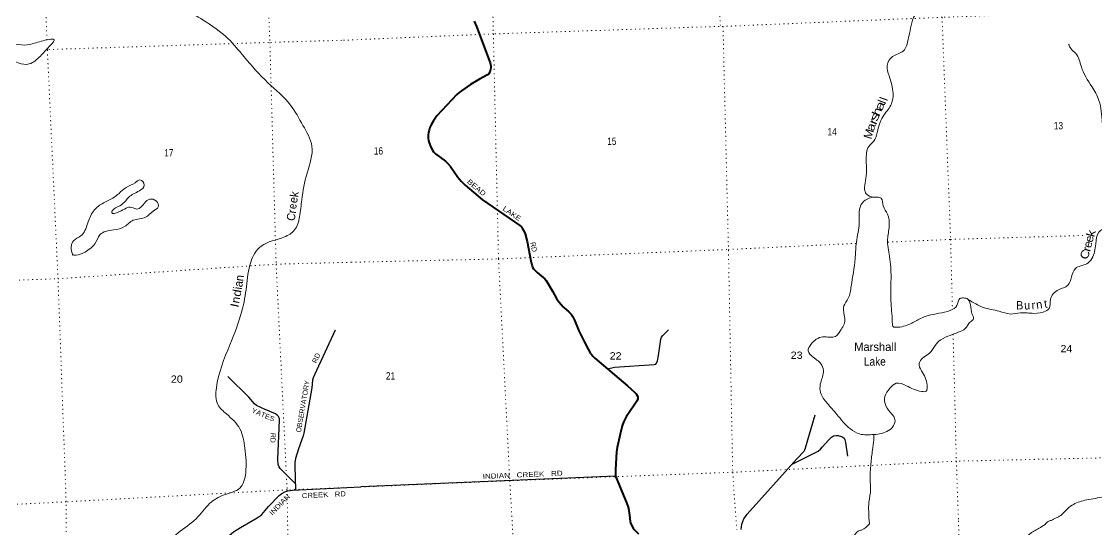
# Model space of a CAD drawing. Header units: feet. Extents: x 733631 to 986127, y 195788 to 388968.
# Drawn here: x 943227 to 968975, y 296147 to 308311 of the extents above; entities that cross this region are included whole.
import ezdxf
from ezdxf.enums import TextEntityAlignment as Align

# ---------------------------------------------------------------- set-up
doc = ezdxf.new("R2010")
doc.units = ezdxf.units.FT
doc.header["$LTSCALE"] = 70
doc.linetypes.add('DOTTED', pattern=[1.5, 0.3, -1.2])
for name, color, linetype, lineweight in [('26', 7, 'Continuous', 40), ('29', 7, 'Continuous', 25), ('39', 7, 'Continuous', 13), ('7', 7, 'DOTTED', 13)]:
    doc.layers.add(name, color=color, linetype=linetype, lineweight=lineweight)
for name, color, linetype in [('27', 7, 'Continuous'), ('30', 7, 'Continuous'), ('41', 7, 'Continuous')]:
    doc.layers.add(name, color=color, linetype=linetype)

msp = doc.modelspace()

# ---------------------------------------------------------------- linework, layer by layer
at = {"layer": '26'}
for points in [[(954066.15, 308318.67), (954125.24, 308189.46), (954451.17, 307319.03), (954462.28, 307284.73), (954467.66, 307240.79), (954467.66, 307205.82), (954463.24, 307161.9), (954455.11, 307128.7), (954442.56, 307093.72), (954421.06, 307060.55), (954389.52, 307031.79), (954197.76, 306927.46), (953984.69, 306800.09), (953766.84, 306654.33), (953711.28, 306611.28), (953654.73, 306563.19), (953177.94, 306049.92), (953094.69, 305932.46), (953040.92, 305840.11), (953010.97, 305772.79), (952988.94, 305710.98), (952976.4, 305650.89), (952969.23, 305589.02), (952970.55, 305510.61), (952976.39, 305460.8), (952990.74, 305404.29), (953005.07, 305362.15), (953029.04, 305300.71), (953067.81, 305230.32), (953096.49, 305192.66), (953143.95, 305145.5), (953380.86, 304966.68), (953411.94, 304938), (953440.62, 304908.4), (953498.72, 304839.86), (953678.1, 304582.06), (953756.08, 304488.74), (953850.83, 304392.7), (954272.01, 304039.1), (955165.38, 303422.75), (955200.74, 303390.24), (955220.45, 303365.13), (955258.83, 303301.06), (955286.77, 303225.24), (955337.38, 303041.42), (955435.28, 302540.06), (955455.25, 302462.12), (955466.01, 302429.83), (955491.45, 302390.68), (955526.95, 302347.33), (955579.71, 302299.11), (955720.53, 302184.13), (955759.03, 302148.38), (955790.43, 302107.01), (955947.79, 301856.59), (956039.57, 301679.26), (956071.53, 301628.99), (956104.1, 301589.59), (956204.47, 301479.3), (956219.07, 301464.92), (956337.1, 301355.55), (956388.63, 301305.74), (956410.59, 301282.01), (956426.72, 301255.11), (956475.02, 301157.52), (956579.54, 300904.93), (956704.52, 300645.05), (956795.95, 300461.5), (956856.54, 300363.97), (956885.57, 300326.99), (956910.67, 300300.09), (956961.77, 300250.82), (957742, 299584.74)], [(957742, 299584.74), (957913.08, 299438.69), (957950.25, 299396.19), (957976.94, 299352.24), (957987.89, 299313.69), (957986.09, 299285), (957980.72, 299259.89), (957963.82, 299220.41), (957750.1, 298899.06), (957720.81, 298857.25), (957690.34, 298808.83), (957646.22, 298713.24), (957615.06, 298627.69), (957566.43, 298425.31), (957494.97, 298109.37), (957479.42, 298009.81), (957455.26, 297586.62), (957457.56, 297421.03)], [(957457.56, 297421.03), (957728.81, 296766.71), (957750.41, 296703.73), (957763.44, 296652.87), (957785.82, 296490.08), (957809.56, 296341.45), (957816.95, 296309.43), (957838.23, 296248.18), (957876.38, 296180.38), (957900.97, 296144.16), (958002.98, 296041.61)]]:
    msp.add_lwpolyline(points, dxfattribs=at)
at = {"layer": '29'}
msp.add_line((957457.56, 297421.03), (951352.45, 297164.56), dxfattribs=at)
for points in [[(950737.6, 300919.59), (950241.27, 299848.44), (950215.87, 299780.18), (950199.91, 299719.67), (950178.55, 299536.57), (949993.09, 298450.4), (949974.68, 298386.37), (949859.34, 298080.97), (949793.22, 297848.25), (949774.77, 297742.19), (949773.4, 297663.87), (949791.73, 297093.91)], [(957265.95, 299991.15), (957432.95, 300031.54), (958383.37, 300099.75), (958417.37, 300109.33), (958440.35, 300130.02), (958456.61, 300182.17), (958487.2, 300312.89), (958542.45, 300707.23), (958559.86, 300750.91), (958589.43, 300788.32), (958723.03, 300924.25)], [(949786.97, 297242.03), (949423.18, 297608.82), (949396.02, 297649.97), (949372.62, 297705.4), (949365.41, 297832.22), (949409.52, 298763.91), (949407.1, 298804.51), (949381.82, 298850.49), (949354.25, 298882.69), (949313.53, 298917.19), (949066.06, 299023.74), (948857.89, 299112.63), (948807.49, 299152), (948672.52, 299317.76), (948170.68, 299812.94)], [(960461.36, 296147.17), (960476.51, 296273.64), (960524.6, 296399.37), (960610.63, 296512.7), (961794.24, 297840.02), (961972.23, 298024.61), (961990.99, 298053.51), (962009.11, 298105.19), (962236.93, 298895.78)], [(961669.45, 297700.08), (962312.36, 298023.64), (962367.88, 298069.61), (962412.98, 298127.62), (962545.86, 298279.65), (962629.87, 298359.35), (962678.13, 298389.25), (962738.94, 298398.4), (962788.44, 298396.14), (962871.18, 298373.15), (962898.74, 298356.01), (962928.63, 298334.06), (962949.31, 298297.26), (962965.27, 298226.17), (963010.16, 297901.47)], [(947775.27, 295604.56), (947879.49, 295727.94), (947968.83, 295816.78), (948079.02, 295912.72), (948198.92, 296006.57), (948308.26, 296086.87), (948473.58, 296192.2), (948873.17, 296429.68), (948941.84, 296472.37), (948982.9, 296507.16), (949146.43, 296696.12), (949399.64, 296959.68), (949459.75, 297009.7), (949537.06, 297050.48), (949604.08, 297073.42), (949659.27, 297084.04), (949716.97, 297090.53), (951352.45, 297164.56)]]:
    msp.add_lwpolyline(points, dxfattribs=at)
at = {"layer": '39'}
for points in [[(943702.82, 314142.8), (943993.13, 313756.2), (944307.31, 313540.28), (944890.94, 313681.87), (945304.32, 313789.48), (945827.47, 313805.16), (946397.58, 313324.24), (946539.56, 312991.48), (946353.42, 312504.49), (946052.27, 311808.36), (945630.92, 311048.21), (945485.33, 310518.65), (945552.98, 310012.91), (945798.04, 309478.87), (946277.75, 309066.54), (946677.43, 308921.14), (947111.98, 308644.06), (947578.01, 308344.18), (948172.45, 307902.73), (948560.23, 307468.05), (949127.27, 306845.66), (949671.84, 306309.07), (949967.16, 305821.74), (950183.97, 305326.8), (950066.5, 304679.39), (949940.55, 304039.67), (949887.95, 303633.46), (949768.06, 303319.09), (949523.6, 303150.5), (948967.99, 302933.46), (948716.19, 302546.47), (948615.8, 301962.43), (948505.31, 301377.92), (948216.03, 300565.22), (947895.1, 299535.03), (947928.98, 299138.81), (948134.37, 298913.91), (948459.61, 298557.16), (948575.81, 298091.98), (948596.92, 297505.38), (948455.42, 297137.53), (948083.1, 296977.27), (947731.54, 296765.46), (947407.69, 296403.46), (946977.49, 296064.91), (946714.02, 295790.46), (946556.66, 295543.27)], [(963631.73, 304101.92), (963461.9, 304180.88), (963420.59, 304290.31), (963443.88, 304493.68), (963459.97, 304994.14), (963520.43, 305316.51), (963664.73, 305482.81), (963735.39, 305712.57), (963883.34, 306069.21), (964065.35, 306342.4), (964101.06, 306584.76), (964007.33, 307007.47), (963961.73, 307258.34), (964087.81, 307470.35), (964348.82, 307605.44), (964465.78, 307885.84), (964522.7, 308151.41), (964594.21, 308407.51), (964678.04, 308569.07), (964817.52, 308797.87), (964945.84, 309050.45), (965149.48, 309292.23), (965218.99, 309457.2), (965407.43, 309722.58), (965488.35, 309813.2), (965788.98, 310148.35), (965894.61, 310501.07), (965989.1, 310922.09), (966152.36, 311615.27)], [(942997.58, 307625.38), (943054.93, 307732.98), (943294.91, 307747.91), (943541.66, 307789.4), (943891.15, 307879.98), (944010.64, 307877.32), (943922.19, 307744.08), (943678.3, 307482.64), (943414.55, 307295), (943146.23, 307321.18), (943025.15, 307396.45), (943003.39, 307508.53), (942997.58, 307625.38)], [(965901.15, 301656.98), (966271.96, 301461.94), (966642.09, 301373.29), (966914.14, 301306.56), (967151.66, 301333.37), (967477.9, 301321.67), (967766.56, 301381.12), (967838.83, 301438.98), (967871.86, 301650.87), (968067.61, 301888.26), (968289.5, 301993.28), (968379.69, 302193.57), (968471.71, 302397.98), (968739.77, 302511.14), (968861.83, 302631.93), (968957.1, 302990.26), (969029.72, 303266.64), (969228.15, 303398.94), (969519.58, 303713.44), (969551.29, 304000.14), (969467.55, 304289.76), (969366, 304570.49), (969340.66, 304911.29), (969220, 305393.49), (969114.77, 305892.57), (969034.61, 306419.07), (968859.78, 306755.2), (968612.19, 307225.65), (968480.57, 307545.5), (968357.96, 307663.43), (968306.75, 307768.37)], [(944457.96, 302710.52), (944417.25, 302918.66), (944469.07, 303056.3), (944649.24, 303175.53), (944808.57, 303469.48), (944951.36, 303770.75), (945068.87, 303889.16), (945320.79, 304029.82), (945557.69, 304187.97), (945736.25, 304339.43), (945947.3, 304447.95), (946065.09, 304519.93), (946166.47, 304393.29), (946051.89, 304256.85), (945794.61, 304101.81), (945723.84, 304019.85), (945580.4, 303894.21), (945400.23, 303774.98), (945388.01, 303736.06), (945561.18, 303752), (945869.41, 303858.87), (945992.71, 303820.05), (946171.78, 303961.44), (946298.56, 304056.04), (946456.68, 304008.7), (946499.93, 303871.34), (946379.5, 303770.98), (946198.82, 303621.44), (945902.92, 303551.47), (945698.01, 303400.83), (945426.83, 303321.88), (945106.99, 303204.39), (944986.23, 302988.92), (944849.15, 302857.51), (944534.45, 302718.03), (944458.67, 302736.8), (944458.27, 302744.86)], [(963640.23, 298420.6), (963301.79, 298433.79), (963082, 298553.44), (962756.95, 298901.06), (962524.34, 299171.88), (962365.41, 299423.74), (962360.34, 299627.86), (962434.62, 299912.42), (962396.76, 300080.67), (962190.06, 300269.7), (962069.78, 300426.18), (962133.87, 300576.74), (962423.09, 300759.64), (962722, 300770.99), (962858.13, 300938.94), (962931.65, 301059.58), (962943.42, 301203.75), (962926.21, 301498.38), (963029.23, 301683.05), (963099.3, 301971.46), (963195.36, 302629.27), (963218.48, 302972.23), (963287.21, 303426.49), (963292.02, 303590.59), (963321.16, 303889.31), (963432.14, 304031.85), (963645.38, 304104.11), (963816.42, 304079.39), (963867.11, 303895.52), (963970.93, 303699.87), (964010.08, 303412.3), (963971.65, 303094.95), (964014.09, 302688.16), (964046.18, 302422.53), (964050.41, 301965.46), (964051.78, 301617.53), (964084.42, 301113.18), (964118.01, 300995.31), (964174.99, 300987.74), (964519.2, 301071.93), (964758.36, 301197.96), (964939.39, 301266.76), (965469.92, 301391.66), (965632.63, 301508.19), (965700.03, 301675.09), (965786.31, 301691.09), (965896.87, 301661.64), (965962.15, 301468.31), (966009.44, 301270.12), (966029.19, 301190.08), (965957.38, 301122.12), (965888.48, 301034.06), (965831.15, 300958.66), (965663.14, 300870.21), (965468.25, 300794.73), (965248.29, 300691.82), (965108.87, 300552.04), (964973.45, 300367.94), (964739.92, 300161.24), (964729.21, 300083.87), (964805.88, 299907.24), (964919.03, 299548.12), (964896.57, 299462.13), (964789.83, 299451.29), (964417.44, 299590.42), (964176.13, 299648.41), (964027.73, 299528.47), (963908.92, 299334.99), (963929.3, 299105.25), (964075.52, 298911.5), (964148.09, 298781.21), (964116.05, 298638.15), (963994.17, 298513.32), (963640.19, 298418.55)], [(963535.85, 296279.16), (963518.36, 296574), (963524.41, 296800.88), (963565.13, 297112.25), (963552.92, 297340.33), (963572.49, 297717.53), (963610.11, 298053.05), (963637.92, 298291.01), (963640.23, 298420.6)], [(968121.49, 296478.65), (968389.12, 296727.2), (968693.34, 296846.02), (969100.68, 296920.89), (969511.22, 297105.17), (969794.82, 297368.74), (969996.39, 297430.36), (970351.38, 297454.34), (970690.61, 297514.03), (971006.28, 297603.01), (971180.66, 297730.18), (971382.72, 297826.23)], [(965268.67, 290019.95), (965265.81, 290407.58), (965372.23, 290841.77), (965340.46, 291088.95), (965234.53, 291373.7), (965121.61, 291682.42), (964977.13, 291971.77), (964900.22, 292184.92), (964843.17, 292354.41), (964759.22, 292488.54), (964666.19, 292648.57), (964663.36, 292826.18), (964857.1, 292987.02), (964918.66, 293118.61), (964932.97, 293375.62), (964975.05, 293593.3), (965042.49, 293834.16), (965123.74, 294031.12), (965234.39, 294251.41), (965310.46, 294373.45), (965476.11, 294581.69), (965635.02, 294702.84), (965889.1, 294922.53), (966051.81, 295049.88), (966269.44, 295219.71), (966470.23, 295354.57), (966608.05, 295499.16), (966862.99, 295644.15), (967007.09, 295730.41), (967256.21, 295921.63), (967371.14, 296031.02), (967589.86, 296172.62), (967741.64, 296269.26), (967815.7, 296338.72), (967887.45, 296363.66), (968006.35, 296422.71), (968121.49, 296478.65)], [(963537.37, 296280.32), (963345.89, 296134.42), (963264.29, 296103.04), (963136.25, 295966.91), (962969.04, 295851.5), (962955.78, 295828.78), (962800.83, 295657.29), (962722.83, 295480.65), (962637.69, 295279.51), (962517.17, 295157.8), (962369.59, 295004.77), (962275.4, 294724.52), (962212.68, 294518.17), (962143.98, 294362.08), (962027.67, 294131.48), (961913.16, 293854.5), (961809.95, 293650.65), (961725.7, 293322.32), (961653.67, 293147.93), (961536.31, 293101.06), (961436.32, 293127.54), (961285.76, 293156.15), (961138.78, 293132.72)]]:
    msp.add_spline(points, degree=3, dxfattribs=at)
at = {"layer": '7'}
for points in [[(959512.99, 318041.43), (959735.03, 313476.82), (959966.96, 308192.38)], [(964874.28, 318218.59), (965104.04, 313662.42), (965112.51, 313511.55), (965275.8, 308411.7), (965481, 303091.67), (965524.49, 301417.95)], [(948893.8, 317754.45), (948953.21, 313228.27), (949176.32, 307811.01), (949325.39, 302499.42), (949589.09, 297095.69), (949610.9, 295682.66)], [(943837.64, 307866.72), (943647.89, 312767.31), (943504.2, 317564.26)], [(954481.22, 310207.02), (954528.86, 308013.8), (954652.15, 302625.36), (954922.94, 297313.24), (955002.91, 295912.94)], [(972700.58, 308672.82), (970596.35, 308595.14), (965275.8, 308411.7), (960029.64, 308193.16), (959936.79, 308193), (954528.86, 308013.8), (950896.1, 307860.12)], [(960029.64, 308193.16), (960159.74, 302833.35), (960261.61, 297516.79), (960358.36, 296142.94)], [(950896.1, 307860.12), (949146.04, 307809.63), (943848.59, 307637.77), (943826.79, 307637.08)], [(944298.74, 295457.07), (944296.53, 296809.39), (944101.45, 302151.19), (943846.27, 307643.72), (943845.57, 307661.71)], [(963977.95, 303028.47), (965481, 303091.67), (968694.24, 303188.03)], [(951122.86, 302545.42), (954646.09, 302625.09), (960156.91, 302851.43), (963221.27, 302997.56)], [(938655.44, 301956.43), (944101.45, 302151.19), (949325.39, 302499.42), (951122.86, 302545.42)], [(965540.08, 300817.97), (965618.94, 297782.8), (965667.44, 296372.24)], [(973054.7, 297945.4), (970958.53, 297902.34), (965618.94, 297782.8), (960261.61, 297516.79), (954925.72, 297314.46), (951352.45, 297164.56)], [(951352.45, 297164.56), (949589.09, 297095.69), (944296.53, 296809.39), (939017.62, 296549.53), (938038.45, 296499.15)], [(966018.61, 286882.76), (966003.83, 287198.47), (965798.87, 292449.31), (965667.44, 296372.24)]]:
    msp.add_lwpolyline(points, dxfattribs=at)

# ---------------------------------------------------------------- texts
at = {"layer": '27'}
for s, rotation, width, p in [('BEAD', 319.985, 1.2, (953887.55, 304457.07)), ('LAKE', 325.398, 1.2, (954738.26, 303802.47)), ('RD', 281.049, 0.9, (955413.38, 303017.46))]:
    msp.add_text(s, height=120, rotation=rotation, dxfattribs=dict(at, width=width)).set_placement(p)
at = {"layer": '30'}
for s, rotation, width, p in [('RD', 65.139, 1.05, (950339.46, 300226.85)), ('YATES', 336.705, 1.1, (948992.53, 298839.85)), ('RD', 267.289, 0.85, (949193.22, 298344.07))]:
    msp.add_text(s, height=120, rotation=rotation, dxfattribs=dict(at, width=width)).set_placement(p, align=Align.CENTER)
msp.add_text('OBSERVATORY', height=120, rotation=80.31, dxfattribs=at).set_placement((950024.2, 299082.61), align=Align.CENTER)
for s, rotation, width, p in [('INDIAN   CREEK   RD', 2.406, 1.2, (954276.74, 297356.77)), ('INDIAN', 46.147, 1.15, (949237.12, 296474.17)), ('CREEK   RD', 2.592, 1.15, (949943.57, 296895.55))]:
    msp.add_text(s, height=120, rotation=rotation, dxfattribs=dict(at, width=width)).set_placement(p)
at = {"layer": '41'}
for s, rotation, p in [('l', 68.773, (963930.26, 306353.97)), ('l', 69.633, (963972.44, 306423.58)), ('k', 81.896, (949860.98, 304159.43)), ('r', 82.828, (949801.88, 303750.46)), ('a', 80.294, (948522.83, 302012.03)), ('n', 82.294, (948545.6, 302156.27)), ('i', 82.017, (948504.58, 301913.5)), ('r', 4.114, (967470.11, 301418.03)), ('n', 8.593, (967616.42, 301437.5)), ('t', 8.806, (967769.72, 301453.85))]:
    msp.add_text(s, height=200, rotation=rotation, dxfattribs=at).set_placement(p, align=Align.CENTER)
for s, rotation, width, p in [('h', 68.51, 1.3, (963809.12, 306117.68)), ('a', 66.193, 1.4, (963875.69, 306252.57)), ('r', 68.395, 1.4, (963716.89, 305879.63)), ('s', 66.543, 1.55, (963755.39, 305993.18)), ('M', 72.935, 1.05, (963614.1, 305590.47)), ('a', 72.876, 1.2, (963664.89, 305755.47)), ('e', 80.931, 0.95, (949836.31, 304021.07)), ('e', 83.541, 0.85, (949814.18, 303874.74)), ('C', 79.353, 0.95, (949782.36, 303613.01)), ('k', 75.15, 1.2, (968938.86, 303212.76)), ('e', 75.406, 1.05, (968897.11, 303080.94)), ('C', 68.622, 1.15, (968789.59, 302695.03)), ('r', 75.008, 1.2, (968836.79, 302834.6)), ('e', 75.215, 1.05, (968863.63, 302948.73)), ('d', 80.017, 1.15, (948484.33, 301793.38)), ('I', 77.774, 1.2, (948428.01, 301493.41)), ('n', 79.375, 1.05, (948454.2, 301625.26)), ('B', 0.92, 0.95, (967137.97, 301415.23)), ('u', 2.972, 0.95, (967318.41, 301415.42))]:
    msp.add_text(s, height=200, rotation=rotation, dxfattribs=dict(at, width=width)).set_placement(p, align=Align.CENTER)
msp.add_text('Marshall', height=200, dxfattribs=at).set_placement((963676.62, 300420.85), align=Align.CENTER)
at = {"layer": '41', "width": 0.9}
msp.add_text('Lake', height=200, dxfattribs=at).set_placement((963666.91, 300070.58), align=Align.CENTER)
at = {"layer": '7'}
for s, width, p in [('13', 0.85, (968064.28, 305729.23)), ('14', 0.85, (962642.9, 305583.77)), ('15', 0.85, (957366.83, 305355.8)), ('16', 0.85, (951775.33, 305124.88)), ('24', 1.1, (968254.69, 300390.48)), ('22', 1.1, (957457.18, 300216.76)), ('23', 1.1, (961793.06, 300232.42)), ('21', 0.85, (952066.46, 299737.88))]:
    msp.add_text(s, height=175, dxfattribs=dict(at, width=width)).set_placement(p, align=Align.CENTER)
for s, width, p in [('17', 0.85, (946645.77, 305080.09)), ('20', 1.1, (946804.26, 299659.88))]:
    msp.add_text(s, height=175, dxfattribs=dict(at, width=width)).set_placement(p)

doc.saveas('drawing.dxf')
